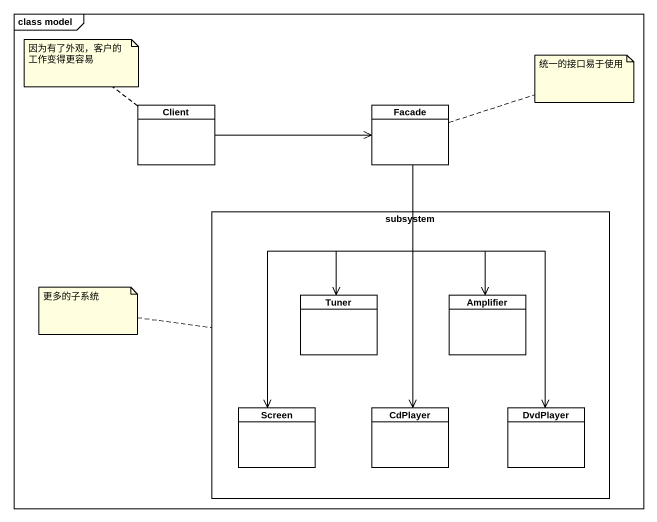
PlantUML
@startuml
mainframe class model
hide circle
hide empty members
class Client #FFFFFF
class Facade #FFFFFF
rectangle subsystem {
  class Tuner #FFFFFF
  class Amplifier #FFFFFF
  class Screen #FFFFFF
  class CdPlayer #FFFFFF
  class DvdPlayer #FFFFFF
}
Client -right-> Facade
Facade --> Tuner
Facade --> Amplifier
Facade --> Screen
Facade --> CdPlayer
Facade --> DvdPlayer
note top of Client : 因为有了外观，客户的工作变得更容易
note right of Facade : 统一的接口易于使用
note left of subsystem : 更多的子系统
@enduml
